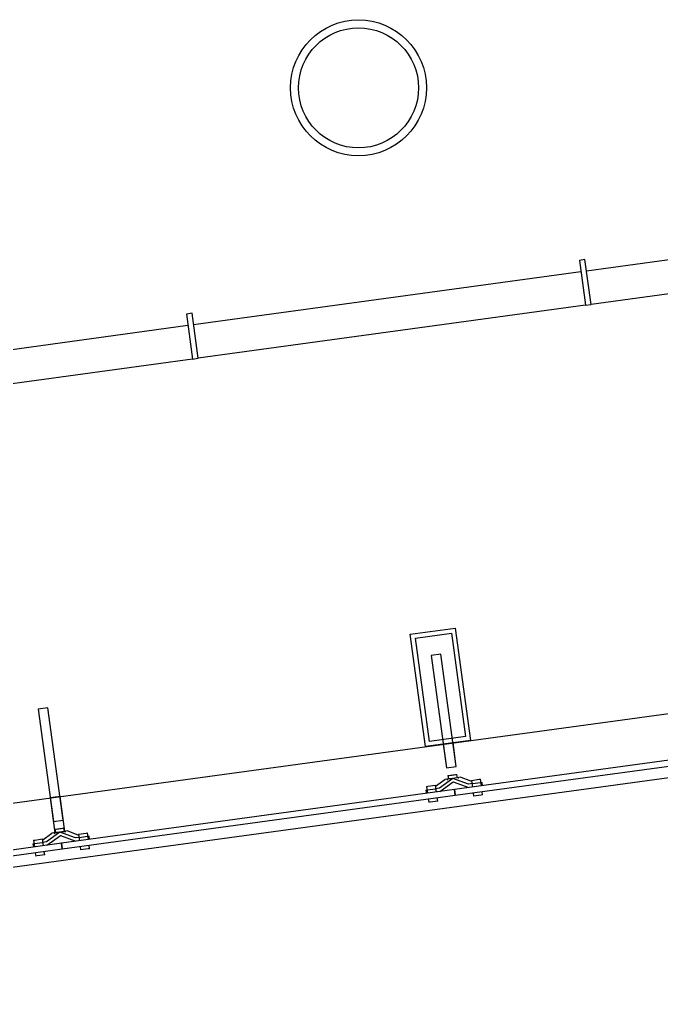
# Model space of a CAD drawing. Header units: millimetres. Extents: x -28081 to 11848482, y -6212777 to 128443.
# Drawn here: x -21081 to -18251, y 95449 to 99827 of the extents above; entities that cross this region are included whole.
import ezdxf

# ---------------------------------------------------------------- set-up
doc = ezdxf.new("R2010")
doc.units = ezdxf.units.MM
doc.header["$LTSCALE"] = 10
doc.layers.add('A—\\M+5C3C5\\M+5B4B0', color=135, linetype='Continuous')
doc.layers.add('A—\\M+5C7BD\\M+5CCE5', color=7, linetype='Continuous')

msp = doc.modelspace()

# ---------------------------------------------------------------- linework, layer by layer
at = {"layer": 'A—\\M+5C3C5\\M+5B4B0'}
for p, q in [((-18580.7, 98719.5), (-16871.6, 98953.1)), ((-16851.3, 98804.5), (-18560.4, 98570.9)), ((-20314.6, 98482.5), (-18605.5, 98716.1)), ((-18585.2, 98567.5), (-20294.3, 98333.9)), ((-22048.5, 98245.5), (-20339.4, 98479.1)), ((-20319.1, 98330.5), (-22028.2, 98096.9)), ((-25552.2, 95764.4, 0), (-8639.5, 98076.1, 0)), ((-25791.7, 95448.7), (-8422.2, 97822.9)), ((-17429.8, 96667.8), (-19163.6, 96430.8)), ((-17429.8, 96667.8), (-19163.6, 96430.8)), ((-17429.8, 96667.8), (-19163.6, 96430.8)), ((-19160.2, 96405.6), (-17426.3, 96642.6)), ((-19160.2, 96405.6), (-17426.3, 96642.6)), ((-19160.2, 96405.6), (-17426.3, 96642.6)), ((-19192.3, 96492.5), (-19158.4, 96497.1)), ((-19192.3, 96492.5), (-19158.4, 96497.1)), ((-19192.3, 96492.5), (-19158.4, 96497.1)), ((-19192.3, 96492.5), (-19158.4, 96497.1)), ((-19186.5, 96493.3), (-19152.6, 96497.9)), ((-19186.5, 96493.3), (-19152.6, 96497.9)), ((-19186.5, 96493.3), (-19152.6, 96497.9)), ((-19186.5, 96493.3), (-19152.6, 96497.9)), ((-19158.4, 96497.1), (-19152.6, 96497.9)), ((-19158.4, 96497.1), (-19152.6, 96497.9)), ((-19158.4, 96497.1), (-19152.6, 96497.9)), ((-19158.4, 96497.1), (-19152.6, 96497.9)), ((-19150.6, 96483), (-19152.6, 96497.9)), ((-19150.6, 96483), (-19152.6, 96497.9)), ((-19150.6, 96483), (-19152.6, 96497.9)), ((-19150.6, 96483), (-19152.6, 96497.9)), ((-19150.6, 96483), (-19152.6, 96497.9)), ((-19150.6, 96483), (-19152.6, 96497.9)), ((-19150.6, 96483), (-19152.6, 96497.9)), ((-19150.6, 96483), (-19152.6, 96497.9)), ((-19246.5, 96445.6), (-19205.4, 96475.5)), ((-19246.5, 96445.6), (-19205.4, 96475.5)), ((-19170.4, 96480.3), (-19229.7, 96437)), ((-19170.4, 96480.3), (-19229.7, 96437)), ((-19227.7, 96422), (-19168.4, 96465.5)), ((-19227.7, 96422), (-19168.4, 96465.5)), ((-19170.4, 96480.3), (-19205.4, 96475.5)), ((-19170.4, 96480.3), (-19205.4, 96475.5)), ((-19187.9, 96477.9), (-19205.4, 96475.5)), ((-19187.9, 96477.9), (-19205.4, 96475.5)), ((-19195.2, 96476.9), (-19194.6, 96473)), ((-19195.2, 96476.9), (-19194.6, 96473)), ((-19195.2, 96476.9), (-19194.6, 96473)), ((-19195.2, 96476.9), (-19194.6, 96473)), ((-19192.3, 96492.5), (-19186.5, 96493.3)), ((-19192.3, 96492.5), (-19186.5, 96493.3)), ((-19192.3, 96492.5), (-19186.5, 96493.3)), ((-19192.3, 96492.5), (-19186.5, 96493.3)), ((-19192.3, 96492.5), (-19190.2, 96477.6)), ((-19192.3, 96492.5), (-19190.2, 96477.6)), ((-19192.3, 96492.5), (-19190.2, 96477.6)), ((-19192.3, 96492.5), (-19190.2, 96477.6)), ((-19192.3, 96492.5), (-19190.2, 96477.6)), ((-19192.3, 96492.5), (-19190.2, 96477.6)), ((-19192.3, 96492.5), (-19190.2, 96477.6)), ((-19192.3, 96492.5), (-19190.2, 96477.6)), ((-19170.4, 96480.3), (-19187.9, 96477.9)), ((-19170.4, 96480.3), (-19187.9, 96477.9)), ((-19135.4, 96485.1), (-19170.4, 96480.3)), ((-19135.4, 96485.1), (-19170.4, 96480.3)), ((-19152.9, 96482.7), (-19170.4, 96480.3)), ((-19152.9, 96482.7), (-19170.4, 96480.3)), ((-19101.6, 96454.5), (-19170.4, 96480.3)), ((-19101.6, 96454.5), (-19170.4, 96480.3)), ((-19168.4, 96465.5), (-19099.6, 96439.5)), ((-19168.4, 96465.5), (-19099.6, 96439.5)), ((-19135.4, 96485.1), (-19152.9, 96482.7)), ((-19135.4, 96485.1), (-19152.9, 96482.7)), ((-19145.1, 96479.7), (-19145.6, 96483.7)), ((-19145.1, 96479.7), (-19145.6, 96483.7)), ((-19145.1, 96479.7), (-19145.6, 96483.7)), ((-19145.1, 96479.7), (-19145.6, 96483.7)), ((-19135.4, 96485.1), (-19087.8, 96467.3)), ((-19135.4, 96485.1), (-19087.8, 96467.3)), ((-19084.1, 96456.9), (-19101.6, 96454.5)), ((-19084.1, 96456.9), (-19101.6, 96454.5)), ((-19088.5, 96471.4), (-19054.6, 96476.1)), ((-19088.5, 96471.4), (-19054.6, 96476.1)), ((-19088.5, 96471.4), (-19084.4, 96441.6)), ((-19088.5, 96471.4), (-19084.4, 96441.6)), ((-19084.1, 96456.9), (-19049.1, 96461.7)), ((-19084.1, 96456.9), (-19049.1, 96461.7)), ((-19054.6, 96476.1), (-19048.8, 96476.9)), ((-19054.6, 96476.1), (-19048.8, 96476.9)), ((-19049.1, 96461.7), (-19041.8, 96462.7)), ((-19049.1, 96461.7), (-19041.8, 96462.7)), ((-19044.7, 96447), (-19048.8, 96476.9)), ((-19044.7, 96447), (-19048.8, 96476.9)), ((-19039.8, 96447.7), (-19041.8, 96462.7)), ((-19039.8, 96447.7), (-19041.8, 96462.7)), ((-19163.6, 96430.8), (-20897.5, 96193.8)), ((-19163.6, 96430.8), (-20897.5, 96193.8)), ((-19163.6, 96430.8), (-20897.5, 96193.8)), ((-19289.5, 96428.8), (-19282.3, 96429.8)), ((-19289.5, 96428.8), (-19282.3, 96429.8)), ((-19289.5, 96428.8), (-19287.5, 96413.9)), ((-19289.5, 96428.8), (-19287.5, 96413.9)), ((-19286.6, 96444.4), (-19280.8, 96445.2)), ((-19286.6, 96444.4), (-19280.8, 96445.2)), ((-19286.6, 96444.4), (-19282.5, 96414.5)), ((-19286.6, 96444.4), (-19282.5, 96414.5)), ((-19282.3, 96429.8), (-19247.3, 96434.6)), ((-19282.3, 96429.8), (-19247.3, 96434.6)), ((-19280.8, 96445.2), (-19247, 96449.8)), ((-19280.8, 96445.2), (-19247, 96449.8)), ((-19229.7, 96437), (-19247.3, 96434.6)), ((-19229.7, 96437), (-19247.3, 96434.6)), ((-19242.9, 96420), (-19247, 96449.8)), ((-19242.9, 96420), (-19247, 96449.8)), ((-19163.6, 96430.8), (-19160.2, 96405.6)), ((-19160.2, 96405.6), (-19163.6, 96430.8)), ((-19163.6, 96430.8), (-19160.2, 96405.6)), ((-19160.2, 96405.6), (-19163.6, 96430.8)), ((-19163.6, 96430.8), (-19160.2, 96405.6)), ((-19160.2, 96405.6), (-19163.6, 96430.8)), ((-19080.9, 96416.5), (-19078.9, 96401.6)), ((-19080.9, 96416.5), (-19078.9, 96401.6)), ((-19039.3, 96407), (-19041.3, 96421.9)), ((-19039.3, 96407), (-19041.3, 96421.9)), ((-20894.1, 96168.6), (-19160.2, 96405.6)), ((-20894.1, 96168.6), (-19160.2, 96405.6)), ((-20894.1, 96168.6), (-19160.2, 96405.6)), ((-19279.1, 96389.4), (-19277.1, 96374.5)), ((-19279.1, 96389.4), (-19277.1, 96374.5)), ((-19271.3, 96375.3), (-19277.1, 96374.5)), ((-19271.3, 96375.3), (-19277.1, 96374.5)), ((-19237.4, 96379.9), (-19271.3, 96375.3)), ((-19237.4, 96379.9), (-19271.3, 96375.3)), ((-19237.4, 96379.9), (-19239.5, 96394.8)), ((-19237.4, 96379.9), (-19239.5, 96394.8)), ((-19045.1, 96406.2), (-19078.9, 96401.6)), ((-19045.1, 96406.2), (-19078.9, 96401.6)), ((-19039.3, 96407), (-19045.1, 96406.2)), ((-19039.3, 96407), (-19045.1, 96406.2)), ((-20980.3, 96208.6), (-20939.3, 96238.5)), ((-20980.3, 96208.6), (-20939.3, 96238.5)), ((-20904.3, 96243.3), (-20963.6, 96200)), ((-20904.3, 96243.3), (-20963.6, 96200)), ((-20904.3, 96243.3), (-20939.3, 96238.5)), ((-20904.3, 96243.3), (-20939.3, 96238.5)), ((-20921.8, 96240.9), (-20939.3, 96238.5)), ((-20921.8, 96240.9), (-20939.3, 96238.5)), ((-20929.1, 96239.9), (-20928.5, 96236)), ((-20929.1, 96239.9), (-20928.5, 96236)), ((-20929.1, 96239.9), (-20928.5, 96236)), ((-20929.1, 96239.9), (-20928.5, 96236)), ((-20926.1, 96255.5), (-20892.3, 96260.1)), ((-20926.1, 96255.5), (-20892.3, 96260.1)), ((-20926.1, 96255.5), (-20892.3, 96260.1)), ((-20926.1, 96255.5), (-20892.3, 96260.1)), ((-20926.1, 96255.5), (-20920.3, 96256.3)), ((-20926.1, 96255.5), (-20920.3, 96256.3)), ((-20926.1, 96255.5), (-20920.3, 96256.3)), ((-20926.1, 96255.5), (-20920.3, 96256.3)), ((-20926.1, 96255.5), (-20924.1, 96240.6)), ((-20926.1, 96255.5), (-20924.1, 96240.6)), ((-20926.1, 96255.5), (-20924.1, 96240.6)), ((-20926.1, 96255.5), (-20924.1, 96240.6)), ((-20926.1, 96255.5), (-20924.1, 96240.6)), ((-20926.1, 96255.5), (-20924.1, 96240.6)), ((-20926.1, 96255.5), (-20924.1, 96240.6)), ((-20926.1, 96255.5), (-20924.1, 96240.6)), ((-20904.3, 96243.3), (-20921.8, 96240.9)), ((-20904.3, 96243.3), (-20921.8, 96240.9)), ((-20920.3, 96256.3), (-20886.5, 96260.9)), ((-20920.3, 96256.3), (-20886.5, 96260.9)), ((-20920.3, 96256.3), (-20886.5, 96260.9)), ((-20920.3, 96256.3), (-20886.5, 96260.9)), ((-20869.3, 96248.1), (-20904.3, 96243.3)), ((-20869.3, 96248.1), (-20904.3, 96243.3)), ((-20886.8, 96245.7), (-20904.3, 96243.3)), ((-20886.8, 96245.7), (-20904.3, 96243.3)), ((-20835.5, 96217.5), (-20904.3, 96243.3)), ((-20835.5, 96217.5), (-20904.3, 96243.3)), ((-20892.3, 96260.1), (-20886.5, 96260.9)), ((-20892.3, 96260.1), (-20886.5, 96260.9)), ((-20892.3, 96260.1), (-20886.5, 96260.9)), ((-20892.3, 96260.1), (-20886.5, 96260.9)), ((-20869.3, 96248.1), (-20886.8, 96245.7)), ((-20869.3, 96248.1), (-20886.8, 96245.7)), ((-20884.5, 96246), (-20886.5, 96260.9)), ((-20884.5, 96246), (-20886.5, 96260.9)), ((-20884.5, 96246), (-20886.5, 96260.9)), ((-20884.5, 96246), (-20886.5, 96260.9)), ((-20884.5, 96246), (-20886.5, 96260.9)), ((-20884.5, 96246), (-20886.5, 96260.9)), ((-20884.5, 96246), (-20886.5, 96260.9)), ((-20884.5, 96246), (-20886.5, 96260.9)), ((-20879, 96242.7), (-20879.5, 96246.7)), ((-20879, 96242.7), (-20879.5, 96246.7)), ((-20879, 96242.7), (-20879.5, 96246.7)), ((-20879, 96242.7), (-20879.5, 96246.7)), ((-20869.3, 96248.1), (-20821.7, 96230.3)), ((-20869.3, 96248.1), (-20821.7, 96230.3)), ((-20822.3, 96234.4), (-20788.5, 96239.1)), ((-20822.3, 96234.4), (-20788.5, 96239.1)), ((-20822.3, 96234.4), (-20818.3, 96204.6)), ((-20822.3, 96234.4), (-20818.3, 96204.6)), ((-20788.5, 96239.1), (-20782.7, 96239.9)), ((-20788.5, 96239.1), (-20782.7, 96239.9)), ((-20778.6, 96210), (-20782.7, 96239.9)), ((-20778.6, 96210), (-20782.7, 96239.9)), ((-20897.5, 96193.8), (-22631.4, 95956.8)), ((-20897.5, 96193.8), (-22631.4, 95956.8)), ((-20897.5, 96193.8), (-22631.4, 95956.8)), ((-21023.4, 96191.8), (-21016.2, 96192.8)), ((-21023.4, 96191.8), (-21016.2, 96192.8)), ((-21023.4, 96191.8), (-21021.4, 96176.9)), ((-21023.4, 96191.8), (-21021.4, 96176.9)), ((-21020.5, 96207.4), (-21014.7, 96208.2)), ((-21020.5, 96207.4), (-21014.7, 96208.2)), ((-21020.5, 96207.4), (-21016.4, 96177.5)), ((-21020.5, 96207.4), (-21016.4, 96177.5)), ((-21016.2, 96192.8), (-20981.1, 96197.6)), ((-21016.2, 96192.8), (-20981.1, 96197.6)), ((-21014.7, 96208.2), (-20980.9, 96212.8)), ((-21014.7, 96208.2), (-20980.9, 96212.8)), ((-20963.6, 96200), (-20981.1, 96197.6)), ((-20963.6, 96200), (-20981.1, 96197.6)), ((-20976.8, 96183), (-20980.9, 96212.8)), ((-20976.8, 96183), (-20980.9, 96212.8)), ((-20961.6, 96185), (-20902.3, 96228.5)), ((-20961.6, 96185), (-20902.3, 96228.5)), ((-20902.3, 96228.5), (-20833.5, 96202.5)), ((-20902.3, 96228.5), (-20833.5, 96202.5)), ((-20897.5, 96193.8), (-20894.1, 96168.6)), ((-20894.1, 96168.6), (-20897.5, 96193.8)), ((-20897.5, 96193.8), (-20894.1, 96168.6)), ((-20894.1, 96168.6), (-20897.5, 96193.8)), ((-20897.5, 96193.8), (-20894.1, 96168.6)), ((-20894.1, 96168.6), (-20897.5, 96193.8)), ((-20818, 96219.9), (-20835.5, 96217.5)), ((-20818, 96219.9), (-20835.5, 96217.5)), ((-20818, 96219.9), (-20783, 96224.7)), ((-20818, 96219.9), (-20783, 96224.7)), ((-20783, 96224.7), (-20775.7, 96225.7)), ((-20783, 96224.7), (-20775.7, 96225.7)), ((-20773.7, 96210.7), (-20775.7, 96225.7)), ((-20773.7, 96210.7), (-20775.7, 96225.7)), ((-22628, 95931.6), (-20894.1, 96168.6)), ((-22628, 95931.6), (-20894.1, 96168.6)), ((-22628, 95931.6), (-20894.1, 96168.6)), ((-21013, 96152.4), (-21010.9, 96137.5)), ((-21013, 96152.4), (-21010.9, 96137.5)), ((-20971.3, 96142.9), (-20973.3, 96157.8)), ((-20971.3, 96142.9), (-20973.3, 96157.8)), ((-20814.8, 96179.5), (-20812.8, 96164.6)), ((-20814.8, 96179.5), (-20812.8, 96164.6)), ((-20779, 96169.2), (-20812.8, 96164.6)), ((-20779, 96169.2), (-20812.8, 96164.6)), ((-20773.2, 96170), (-20779, 96169.2)), ((-20773.2, 96170), (-20779, 96169.2)), ((-20773.2, 96170), (-20775.2, 96184.9)), ((-20773.2, 96170), (-20775.2, 96184.9)), ((-21005.1, 96138.3), (-21010.9, 96137.5)), ((-21005.1, 96138.3), (-21010.9, 96137.5)), ((-20971.3, 96142.9), (-21005.1, 96138.3)), ((-20971.3, 96142.9), (-21005.1, 96138.3))]:
    msp.add_line(p, q, dxfattribs=at)
at = {"layer": 'A—\\M+5C3C5\\M+5B4B0', "extrusion": (0, 0, -1)}
for p, q in [((-18587.5, 98769.1), (-18612.3, 98765.7)), ((-18612.3, 98765.7), (-18585.2, 98567.5)), ((-18560.4, 98570.9), (-18587.5, 98769.1)), ((-18585.2, 98567.5), (-18560.4, 98570.9)), ((-20321.4, 98532.1), (-20346.2, 98528.7)), ((-20346.2, 98528.7), (-20319.1, 98330.5)), ((-20294.3, 98333.9), (-20321.4, 98532.1)), ((-20319.1, 98330.5), (-20294.3, 98333.9)), ((-19223.1, 97028.2), (-19266.7, 97022.3)), ((-19266.7, 97022.3), (-19199, 96526.9)), ((-19266.7, 97022.3), (-19199, 96526.9)), ((-19155.4, 96532.8), (-19223.1, 97028.2)), ((-19155.4, 96532.8), (-19223.1, 97028.2)), ((-20957, 96791.2), (-21000.6, 96785.3)), ((-20957, 96791.2), (-21000.6, 96785.3)), ((-21000.6, 96785.3), (-20932.9, 96289.9)), ((-21000.6, 96785.3), (-20932.9, 96289.9)), ((-20889.3, 96295.8), (-20957, 96791.2)), ((-20889.3, 96295.8), (-20957, 96791.2)), ((-20903.5, 96400), (-20947.1, 96394)), ((-20947.1, 96394), (-20926.1, 96240.5)), ((-20882.5, 96246.5), (-20903.5, 96400)), ((-20932.9, 96289.9), (-20889.3, 96295.8)), ((-20932.9, 96289.9), (-20889.3, 96295.8)), ((-20926.1, 96240.5), (-20882.5, 96246.5))]:
    msp.add_line(p, q, dxfattribs=at)
at = {"layer": 'A—\\M+5C3C5\\M+5B4B0', "color": 8, "lineweight": 9}
for p, q in [((-19192.3, 96492.5), (-19158.4, 96497.1)), ((-19192.3, 96492.5), (-19158.4, 96497.1)), ((-19192.3, 96492.5), (-19158.4, 96497.1)), ((-19192.3, 96492.5), (-19158.4, 96497.1)), ((-19192.3, 96492.5), (-19158.4, 96497.1)), ((-19192.3, 96492.5), (-19158.4, 96497.1)), ((-19192.3, 96492.5), (-19158.4, 96497.1)), ((-19192.3, 96492.5), (-19158.4, 96497.1)), ((-19186.5, 96493.3), (-19152.6, 96497.9)), ((-19186.5, 96493.3), (-19152.6, 96497.9)), ((-19186.5, 96493.3), (-19152.6, 96497.9)), ((-19186.5, 96493.3), (-19152.6, 96497.9)), ((-19186.5, 96493.3), (-19152.6, 96497.9)), ((-19186.5, 96493.3), (-19152.6, 96497.9)), ((-19186.5, 96493.3), (-19152.6, 96497.9)), ((-19186.5, 96493.3), (-19152.6, 96497.9)), ((-19158.4, 96497.1), (-19152.6, 96497.9)), ((-19158.4, 96497.1), (-19152.6, 96497.9)), ((-19158.4, 96497.1), (-19152.6, 96497.9)), ((-19158.4, 96497.1), (-19152.6, 96497.9)), ((-19158.4, 96497.1), (-19152.6, 96497.9)), ((-19158.4, 96497.1), (-19152.6, 96497.9)), ((-19158.4, 96497.1), (-19152.6, 96497.9)), ((-19158.4, 96497.1), (-19152.6, 96497.9)), ((-19150.6, 96483), (-19152.6, 96497.9)), ((-19150.6, 96483), (-19152.6, 96497.9)), ((-19150.6, 96483), (-19152.6, 96497.9)), ((-19150.6, 96483), (-19152.6, 96497.9)), ((-19150.6, 96483), (-19152.6, 96497.9)), ((-19150.6, 96483), (-19152.6, 96497.9)), ((-19150.6, 96483), (-19152.6, 96497.9)), ((-19150.6, 96483), (-19152.6, 96497.9)), ((-19150.6, 96483), (-19152.6, 96497.9)), ((-19150.6, 96483), (-19152.6, 96497.9)), ((-19150.6, 96483), (-19152.6, 96497.9)), ((-19150.6, 96483), (-19152.6, 96497.9)), ((-19150.6, 96483), (-19152.6, 96497.9)), ((-19150.6, 96483), (-19152.6, 96497.9)), ((-19150.6, 96483), (-19152.6, 96497.9)), ((-19150.6, 96483), (-19152.6, 96497.9)), ((-19246.5, 96445.6), (-19205.4, 96475.5)), ((-19246.5, 96445.6), (-19205.4, 96475.5)), ((-19246.5, 96445.6), (-19205.4, 96475.5)), ((-19246.5, 96445.6), (-19205.4, 96475.5)), ((-19170.4, 96480.3), (-19229.7, 96437)), ((-19170.4, 96480.3), (-19229.7, 96437)), ((-19170.4, 96480.3), (-19229.7, 96437)), ((-19170.4, 96480.3), (-19229.7, 96437)), ((-19227.7, 96422), (-19168.4, 96465.5)), ((-19227.7, 96422), (-19168.4, 96465.5)), ((-19227.7, 96422), (-19168.4, 96465.5)), ((-19227.7, 96422), (-19168.4, 96465.5)), ((-19170.4, 96480.3), (-19205.4, 96475.5)), ((-19170.4, 96480.3), (-19205.4, 96475.5)), ((-19170.4, 96480.3), (-19205.4, 96475.5)), ((-19170.4, 96480.3), (-19205.4, 96475.5)), ((-19187.9, 96477.9), (-19205.4, 96475.5)), ((-19187.9, 96477.9), (-19205.4, 96475.5)), ((-19187.9, 96477.9), (-19205.4, 96475.5)), ((-19187.9, 96477.9), (-19205.4, 96475.5)), ((-19195.2, 96476.9), (-19194.6, 96473)), ((-19195.2, 96476.9), (-19194.6, 96473)), ((-19195.2, 96476.9), (-19194.6, 96473)), ((-19195.2, 96476.9), (-19194.6, 96473)), ((-19195.2, 96476.9), (-19194.6, 96473)), ((-19195.2, 96476.9), (-19194.6, 96473)), ((-19195.2, 96476.9), (-19194.6, 96473)), ((-19195.2, 96476.9), (-19194.6, 96473)), ((-19192.3, 96492.5), (-19186.5, 96493.3)), ((-19192.3, 96492.5), (-19186.5, 96493.3)), ((-19192.3, 96492.5), (-19186.5, 96493.3)), ((-19192.3, 96492.5), (-19186.5, 96493.3)), ((-19192.3, 96492.5), (-19186.5, 96493.3)), ((-19192.3, 96492.5), (-19186.5, 96493.3)), ((-19192.3, 96492.5), (-19186.5, 96493.3)), ((-19192.3, 96492.5), (-19186.5, 96493.3)), ((-19192.3, 96492.5), (-19190.2, 96477.6)), ((-19192.3, 96492.5), (-19190.2, 96477.6)), ((-19192.3, 96492.5), (-19190.2, 96477.6)), ((-19192.3, 96492.5), (-19190.2, 96477.6)), ((-19192.3, 96492.5), (-19190.2, 96477.6)), ((-19192.3, 96492.5), (-19190.2, 96477.6)), ((-19192.3, 96492.5), (-19190.2, 96477.6)), ((-19192.3, 96492.5), (-19190.2, 96477.6)), ((-19192.3, 96492.5), (-19190.2, 96477.6)), ((-19192.3, 96492.5), (-19190.2, 96477.6)), ((-19192.3, 96492.5), (-19190.2, 96477.6)), ((-19192.3, 96492.5), (-19190.2, 96477.6)), ((-19192.3, 96492.5), (-19190.2, 96477.6)), ((-19192.3, 96492.5), (-19190.2, 96477.6)), ((-19192.3, 96492.5), (-19190.2, 96477.6)), ((-19192.3, 96492.5), (-19190.2, 96477.6)), ((-19170.4, 96480.3), (-19187.9, 96477.9)), ((-19170.4, 96480.3), (-19187.9, 96477.9)), ((-19170.4, 96480.3), (-19187.9, 96477.9)), ((-19170.4, 96480.3), (-19187.9, 96477.9)), ((-19135.4, 96485.1), (-19170.4, 96480.3)), ((-19135.4, 96485.1), (-19170.4, 96480.3)), ((-19135.4, 96485.1), (-19170.4, 96480.3)), ((-19135.4, 96485.1), (-19170.4, 96480.3)), ((-19152.9, 96482.7), (-19170.4, 96480.3)), ((-19152.9, 96482.7), (-19170.4, 96480.3)), ((-19152.9, 96482.7), (-19170.4, 96480.3)), ((-19152.9, 96482.7), (-19170.4, 96480.3)), ((-19101.6, 96454.5), (-19170.4, 96480.3)), ((-19101.6, 96454.5), (-19170.4, 96480.3)), ((-19101.6, 96454.5), (-19170.4, 96480.3)), ((-19101.6, 96454.5), (-19170.4, 96480.3)), ((-19168.4, 96465.5), (-19099.6, 96439.5)), ((-19168.4, 96465.5), (-19099.6, 96439.5)), ((-19168.4, 96465.5), (-19099.6, 96439.5)), ((-19168.4, 96465.5), (-19099.6, 96439.5)), ((-19135.4, 96485.1), (-19152.9, 96482.7)), ((-19135.4, 96485.1), (-19152.9, 96482.7)), ((-19135.4, 96485.1), (-19152.9, 96482.7)), ((-19135.4, 96485.1), (-19152.9, 96482.7)), ((-19145.1, 96479.7), (-19145.6, 96483.7)), ((-19145.1, 96479.7), (-19145.6, 96483.7)), ((-19145.1, 96479.7), (-19145.6, 96483.7)), ((-19145.1, 96479.7), (-19145.6, 96483.7)), ((-19145.1, 96479.7), (-19145.6, 96483.7)), ((-19145.1, 96479.7), (-19145.6, 96483.7)), ((-19145.1, 96479.7), (-19145.6, 96483.7)), ((-19145.1, 96479.7), (-19145.6, 96483.7)), ((-19135.4, 96485.1), (-19087.8, 96467.3)), ((-19135.4, 96485.1), (-19087.8, 96467.3)), ((-19135.4, 96485.1), (-19087.8, 96467.3)), ((-19135.4, 96485.1), (-19087.8, 96467.3)), ((-19084.1, 96456.9), (-19101.6, 96454.5)), ((-19084.1, 96456.9), (-19101.6, 96454.5)), ((-19084.1, 96456.9), (-19101.6, 96454.5)), ((-19084.1, 96456.9), (-19101.6, 96454.5)), ((-19088.5, 96471.4), (-19054.6, 96476.1)), ((-19088.5, 96471.4), (-19054.6, 96476.1)), ((-19088.5, 96471.4), (-19054.6, 96476.1)), ((-19088.5, 96471.4), (-19054.6, 96476.1)), ((-19088.5, 96471.4), (-19084.4, 96441.6)), ((-19088.5, 96471.4), (-19084.4, 96441.6)), ((-19088.5, 96471.4), (-19084.4, 96441.6)), ((-19088.5, 96471.4), (-19084.4, 96441.6)), ((-19084.1, 96456.9), (-19049.1, 96461.7)), ((-19084.1, 96456.9), (-19049.1, 96461.7)), ((-19084.1, 96456.9), (-19049.1, 96461.7)), ((-19084.1, 96456.9), (-19049.1, 96461.7)), ((-19054.6, 96476.1), (-19048.8, 96476.9)), ((-19054.6, 96476.1), (-19048.8, 96476.9)), ((-19054.6, 96476.1), (-19048.8, 96476.9)), ((-19054.6, 96476.1), (-19048.8, 96476.9)), ((-19049.1, 96461.7), (-19041.8, 96462.7)), ((-19049.1, 96461.7), (-19041.8, 96462.7)), ((-19049.1, 96461.7), (-19041.8, 96462.7)), ((-19049.1, 96461.7), (-19041.8, 96462.7)), ((-19044.7, 96447), (-19048.8, 96476.9)), ((-19044.7, 96447), (-19048.8, 96476.9)), ((-19044.7, 96447), (-19048.8, 96476.9)), ((-19044.7, 96447), (-19048.8, 96476.9)), ((-19039.8, 96447.7), (-19041.8, 96462.7)), ((-19039.8, 96447.7), (-19041.8, 96462.7)), ((-19039.8, 96447.7), (-19041.8, 96462.7)), ((-19039.8, 96447.7), (-19041.8, 96462.7)), ((-19289.5, 96428.8), (-19282.3, 96429.8)), ((-19289.5, 96428.8), (-19282.3, 96429.8)), ((-19289.5, 96428.8), (-19282.3, 96429.8)), ((-19289.5, 96428.8), (-19282.3, 96429.8)), ((-19289.5, 96428.8), (-19287.5, 96413.9)), ((-19289.5, 96428.8), (-19287.5, 96413.9)), ((-19289.5, 96428.8), (-19287.5, 96413.9)), ((-19289.5, 96428.8), (-19287.5, 96413.9)), ((-19286.6, 96444.4), (-19280.8, 96445.2)), ((-19286.6, 96444.4), (-19280.8, 96445.2)), ((-19286.6, 96444.4), (-19280.8, 96445.2)), ((-19286.6, 96444.4), (-19280.8, 96445.2)), ((-19286.6, 96444.4), (-19282.5, 96414.5)), ((-19286.6, 96444.4), (-19282.5, 96414.5)), ((-19286.6, 96444.4), (-19282.5, 96414.5)), ((-19286.6, 96444.4), (-19282.5, 96414.5)), ((-19282.3, 96429.8), (-19247.3, 96434.6)), ((-19282.3, 96429.8), (-19247.3, 96434.6)), ((-19282.3, 96429.8), (-19247.3, 96434.6)), ((-19282.3, 96429.8), (-19247.3, 96434.6)), ((-19280.8, 96445.2), (-19247, 96449.8)), ((-19280.8, 96445.2), (-19247, 96449.8)), ((-19280.8, 96445.2), (-19247, 96449.8)), ((-19280.8, 96445.2), (-19247, 96449.8)), ((-19229.7, 96437), (-19247.3, 96434.6)), ((-19229.7, 96437), (-19247.3, 96434.6)), ((-19229.7, 96437), (-19247.3, 96434.6)), ((-19229.7, 96437), (-19247.3, 96434.6)), ((-19242.9, 96420), (-19247, 96449.8)), ((-19242.9, 96420), (-19247, 96449.8)), ((-19242.9, 96420), (-19247, 96449.8)), ((-19242.9, 96420), (-19247, 96449.8)), ((-19080.9, 96416.5), (-19078.9, 96401.6)), ((-19080.9, 96416.5), (-19078.9, 96401.6)), ((-19080.9, 96416.5), (-19078.9, 96401.6)), ((-19080.9, 96416.5), (-19078.9, 96401.6)), ((-19039.3, 96407), (-19041.3, 96421.9)), ((-19039.3, 96407), (-19041.3, 96421.9)), ((-19039.3, 96407), (-19041.3, 96421.9)), ((-19039.3, 96407), (-19041.3, 96421.9)), ((-19279.1, 96389.4), (-19277.1, 96374.5)), ((-19279.1, 96389.4), (-19277.1, 96374.5)), ((-19279.1, 96389.4), (-19277.1, 96374.5)), ((-19279.1, 96389.4), (-19277.1, 96374.5)), ((-19271.3, 96375.3), (-19277.1, 96374.5)), ((-19271.3, 96375.3), (-19277.1, 96374.5)), ((-19271.3, 96375.3), (-19277.1, 96374.5)), ((-19271.3, 96375.3), (-19277.1, 96374.5)), ((-19237.4, 96379.9), (-19271.3, 96375.3)), ((-19237.4, 96379.9), (-19271.3, 96375.3)), ((-19237.4, 96379.9), (-19271.3, 96375.3)), ((-19237.4, 96379.9), (-19271.3, 96375.3)), ((-19237.4, 96379.9), (-19239.5, 96394.8)), ((-19237.4, 96379.9), (-19239.5, 96394.8)), ((-19237.4, 96379.9), (-19239.5, 96394.8)), ((-19237.4, 96379.9), (-19239.5, 96394.8)), ((-19045.1, 96406.2), (-19078.9, 96401.6)), ((-19045.1, 96406.2), (-19078.9, 96401.6)), ((-19045.1, 96406.2), (-19078.9, 96401.6)), ((-19045.1, 96406.2), (-19078.9, 96401.6)), ((-19039.3, 96407), (-19045.1, 96406.2)), ((-19039.3, 96407), (-19045.1, 96406.2)), ((-19039.3, 96407), (-19045.1, 96406.2)), ((-19039.3, 96407), (-19045.1, 96406.2)), ((-20980.3, 96208.6), (-20939.3, 96238.5)), ((-20980.3, 96208.6), (-20939.3, 96238.5)), ((-20980.3, 96208.6), (-20939.3, 96238.5)), ((-20980.3, 96208.6), (-20939.3, 96238.5)), ((-20904.3, 96243.3), (-20963.6, 96200)), ((-20904.3, 96243.3), (-20963.6, 96200)), ((-20904.3, 96243.3), (-20963.6, 96200)), ((-20904.3, 96243.3), (-20963.6, 96200)), ((-20904.3, 96243.3), (-20939.3, 96238.5)), ((-20904.3, 96243.3), (-20939.3, 96238.5)), ((-20904.3, 96243.3), (-20939.3, 96238.5)), ((-20904.3, 96243.3), (-20939.3, 96238.5)), ((-20921.8, 96240.9), (-20939.3, 96238.5)), ((-20921.8, 96240.9), (-20939.3, 96238.5)), ((-20921.8, 96240.9), (-20939.3, 96238.5)), ((-20921.8, 96240.9), (-20939.3, 96238.5)), ((-20929.1, 96239.9), (-20928.5, 96236)), ((-20929.1, 96239.9), (-20928.5, 96236)), ((-20929.1, 96239.9), (-20928.5, 96236)), ((-20929.1, 96239.9), (-20928.5, 96236)), ((-20929.1, 96239.9), (-20928.5, 96236)), ((-20929.1, 96239.9), (-20928.5, 96236)), ((-20929.1, 96239.9), (-20928.5, 96236)), ((-20929.1, 96239.9), (-20928.5, 96236)), ((-20926.1, 96255.5), (-20892.3, 96260.1)), ((-20926.1, 96255.5), (-20892.3, 96260.1)), ((-20926.1, 96255.5), (-20892.3, 96260.1)), ((-20926.1, 96255.5), (-20892.3, 96260.1)), ((-20926.1, 96255.5), (-20892.3, 96260.1)), ((-20926.1, 96255.5), (-20892.3, 96260.1)), ((-20926.1, 96255.5), (-20892.3, 96260.1)), ((-20926.1, 96255.5), (-20892.3, 96260.1)), ((-20926.1, 96255.5), (-20920.3, 96256.3)), ((-20926.1, 96255.5), (-20920.3, 96256.3)), ((-20926.1, 96255.5), (-20920.3, 96256.3)), ((-20926.1, 96255.5), (-20920.3, 96256.3)), ((-20926.1, 96255.5), (-20920.3, 96256.3)), ((-20926.1, 96255.5), (-20920.3, 96256.3)), ((-20926.1, 96255.5), (-20920.3, 96256.3)), ((-20926.1, 96255.5), (-20920.3, 96256.3)), ((-20926.1, 96255.5), (-20924.1, 96240.6)), ((-20926.1, 96255.5), (-20924.1, 96240.6)), ((-20926.1, 96255.5), (-20924.1, 96240.6)), ((-20926.1, 96255.5), (-20924.1, 96240.6)), ((-20926.1, 96255.5), (-20924.1, 96240.6)), ((-20926.1, 96255.5), (-20924.1, 96240.6)), ((-20926.1, 96255.5), (-20924.1, 96240.6)), ((-20926.1, 96255.5), (-20924.1, 96240.6)), ((-20926.1, 96255.5), (-20924.1, 96240.6)), ((-20926.1, 96255.5), (-20924.1, 96240.6)), ((-20926.1, 96255.5), (-20924.1, 96240.6)), ((-20926.1, 96255.5), (-20924.1, 96240.6)), ((-20926.1, 96255.5), (-20924.1, 96240.6)), ((-20926.1, 96255.5), (-20924.1, 96240.6)), ((-20926.1, 96255.5), (-20924.1, 96240.6)), ((-20926.1, 96255.5), (-20924.1, 96240.6)), ((-20904.3, 96243.3), (-20921.8, 96240.9)), ((-20904.3, 96243.3), (-20921.8, 96240.9)), ((-20904.3, 96243.3), (-20921.8, 96240.9)), ((-20904.3, 96243.3), (-20921.8, 96240.9)), ((-20920.3, 96256.3), (-20886.5, 96260.9)), ((-20920.3, 96256.3), (-20886.5, 96260.9)), ((-20920.3, 96256.3), (-20886.5, 96260.9)), ((-20920.3, 96256.3), (-20886.5, 96260.9)), ((-20920.3, 96256.3), (-20886.5, 96260.9)), ((-20920.3, 96256.3), (-20886.5, 96260.9)), ((-20920.3, 96256.3), (-20886.5, 96260.9)), ((-20920.3, 96256.3), (-20886.5, 96260.9)), ((-20869.3, 96248.1), (-20904.3, 96243.3)), ((-20869.3, 96248.1), (-20904.3, 96243.3)), ((-20869.3, 96248.1), (-20904.3, 96243.3)), ((-20869.3, 96248.1), (-20904.3, 96243.3)), ((-20886.8, 96245.7), (-20904.3, 96243.3)), ((-20886.8, 96245.7), (-20904.3, 96243.3)), ((-20886.8, 96245.7), (-20904.3, 96243.3)), ((-20886.8, 96245.7), (-20904.3, 96243.3)), ((-20835.5, 96217.5), (-20904.3, 96243.3)), ((-20835.5, 96217.5), (-20904.3, 96243.3)), ((-20835.5, 96217.5), (-20904.3, 96243.3)), ((-20835.5, 96217.5), (-20904.3, 96243.3)), ((-20892.3, 96260.1), (-20886.5, 96260.9)), ((-20892.3, 96260.1), (-20886.5, 96260.9)), ((-20892.3, 96260.1), (-20886.5, 96260.9)), ((-20892.3, 96260.1), (-20886.5, 96260.9)), ((-20892.3, 96260.1), (-20886.5, 96260.9)), ((-20892.3, 96260.1), (-20886.5, 96260.9)), ((-20892.3, 96260.1), (-20886.5, 96260.9)), ((-20892.3, 96260.1), (-20886.5, 96260.9)), ((-20869.3, 96248.1), (-20886.8, 96245.7)), ((-20869.3, 96248.1), (-20886.8, 96245.7)), ((-20869.3, 96248.1), (-20886.8, 96245.7)), ((-20869.3, 96248.1), (-20886.8, 96245.7)), ((-20884.5, 96246), (-20886.5, 96260.9)), ((-20884.5, 96246), (-20886.5, 96260.9)), ((-20884.5, 96246), (-20886.5, 96260.9)), ((-20884.5, 96246), (-20886.5, 96260.9)), ((-20884.5, 96246), (-20886.5, 96260.9)), ((-20884.5, 96246), (-20886.5, 96260.9)), ((-20884.5, 96246), (-20886.5, 96260.9)), ((-20884.5, 96246), (-20886.5, 96260.9)), ((-20884.5, 96246), (-20886.5, 96260.9)), ((-20884.5, 96246), (-20886.5, 96260.9)), ((-20884.5, 96246), (-20886.5, 96260.9)), ((-20884.5, 96246), (-20886.5, 96260.9)), ((-20884.5, 96246), (-20886.5, 96260.9)), ((-20884.5, 96246), (-20886.5, 96260.9)), ((-20884.5, 96246), (-20886.5, 96260.9)), ((-20884.5, 96246), (-20886.5, 96260.9)), ((-20879, 96242.7), (-20879.5, 96246.7)), ((-20879, 96242.7), (-20879.5, 96246.7)), ((-20879, 96242.7), (-20879.5, 96246.7)), ((-20879, 96242.7), (-20879.5, 96246.7)), ((-20879, 96242.7), (-20879.5, 96246.7)), ((-20879, 96242.7), (-20879.5, 96246.7)), ((-20879, 96242.7), (-20879.5, 96246.7)), ((-20879, 96242.7), (-20879.5, 96246.7)), ((-20869.3, 96248.1), (-20821.7, 96230.3)), ((-20869.3, 96248.1), (-20821.7, 96230.3)), ((-20869.3, 96248.1), (-20821.7, 96230.3)), ((-20869.3, 96248.1), (-20821.7, 96230.3)), ((-20822.3, 96234.4), (-20788.5, 96239.1)), ((-20822.3, 96234.4), (-20788.5, 96239.1)), ((-20822.3, 96234.4), (-20788.5, 96239.1)), ((-20822.3, 96234.4), (-20788.5, 96239.1)), ((-20822.3, 96234.4), (-20818.3, 96204.6)), ((-20822.3, 96234.4), (-20818.3, 96204.6)), ((-20822.3, 96234.4), (-20818.3, 96204.6)), ((-20822.3, 96234.4), (-20818.3, 96204.6)), ((-20788.5, 96239.1), (-20782.7, 96239.9)), ((-20788.5, 96239.1), (-20782.7, 96239.9)), ((-20788.5, 96239.1), (-20782.7, 96239.9)), ((-20788.5, 96239.1), (-20782.7, 96239.9)), ((-20778.6, 96210), (-20782.7, 96239.9)), ((-20778.6, 96210), (-20782.7, 96239.9)), ((-20778.6, 96210), (-20782.7, 96239.9)), ((-20778.6, 96210), (-20782.7, 96239.9)), ((-21023.4, 96191.8), (-21016.2, 96192.8)), ((-21023.4, 96191.8), (-21016.2, 96192.8)), ((-21023.4, 96191.8), (-21016.2, 96192.8)), ((-21023.4, 96191.8), (-21016.2, 96192.8)), ((-21023.4, 96191.8), (-21021.4, 96176.9)), ((-21023.4, 96191.8), (-21021.4, 96176.9)), ((-21023.4, 96191.8), (-21021.4, 96176.9)), ((-21023.4, 96191.8), (-21021.4, 96176.9)), ((-21020.5, 96207.4), (-21014.7, 96208.2)), ((-21020.5, 96207.4), (-21014.7, 96208.2)), ((-21020.5, 96207.4), (-21014.7, 96208.2)), ((-21020.5, 96207.4), (-21014.7, 96208.2)), ((-21020.5, 96207.4), (-21016.4, 96177.5)), ((-21020.5, 96207.4), (-21016.4, 96177.5)), ((-21020.5, 96207.4), (-21016.4, 96177.5)), ((-21020.5, 96207.4), (-21016.4, 96177.5)), ((-21016.2, 96192.8), (-20981.1, 96197.6)), ((-21016.2, 96192.8), (-20981.1, 96197.6)), ((-21016.2, 96192.8), (-20981.1, 96197.6)), ((-21016.2, 96192.8), (-20981.1, 96197.6)), ((-21014.7, 96208.2), (-20980.9, 96212.8)), ((-21014.7, 96208.2), (-20980.9, 96212.8)), ((-21014.7, 96208.2), (-20980.9, 96212.8)), ((-21014.7, 96208.2), (-20980.9, 96212.8)), ((-20963.6, 96200), (-20981.1, 96197.6)), ((-20963.6, 96200), (-20981.1, 96197.6)), ((-20963.6, 96200), (-20981.1, 96197.6)), ((-20963.6, 96200), (-20981.1, 96197.6)), ((-20976.8, 96183), (-20980.9, 96212.8)), ((-20976.8, 96183), (-20980.9, 96212.8)), ((-20976.8, 96183), (-20980.9, 96212.8)), ((-20976.8, 96183), (-20980.9, 96212.8)), ((-20961.6, 96185), (-20902.3, 96228.5)), ((-20961.6, 96185), (-20902.3, 96228.5)), ((-20961.6, 96185), (-20902.3, 96228.5)), ((-20961.6, 96185), (-20902.3, 96228.5)), ((-20902.3, 96228.5), (-20833.5, 96202.5)), ((-20902.3, 96228.5), (-20833.5, 96202.5)), ((-20902.3, 96228.5), (-20833.5, 96202.5)), ((-20902.3, 96228.5), (-20833.5, 96202.5)), ((-20818, 96219.9), (-20835.5, 96217.5)), ((-20818, 96219.9), (-20835.5, 96217.5)), ((-20818, 96219.9), (-20835.5, 96217.5)), ((-20818, 96219.9), (-20835.5, 96217.5)), ((-20818, 96219.9), (-20783, 96224.7)), ((-20818, 96219.9), (-20783, 96224.7)), ((-20818, 96219.9), (-20783, 96224.7)), ((-20818, 96219.9), (-20783, 96224.7)), ((-20783, 96224.7), (-20775.7, 96225.7)), ((-20783, 96224.7), (-20775.7, 96225.7)), ((-20783, 96224.7), (-20775.7, 96225.7)), ((-20783, 96224.7), (-20775.7, 96225.7)), ((-20773.7, 96210.7), (-20775.7, 96225.7)), ((-20773.7, 96210.7), (-20775.7, 96225.7)), ((-20773.7, 96210.7), (-20775.7, 96225.7)), ((-20773.7, 96210.7), (-20775.7, 96225.7)), ((-21013, 96152.4), (-21010.9, 96137.5)), ((-21013, 96152.4), (-21010.9, 96137.5)), ((-21013, 96152.4), (-21010.9, 96137.5)), ((-21013, 96152.4), (-21010.9, 96137.5)), ((-20971.3, 96142.9), (-20973.3, 96157.8)), ((-20971.3, 96142.9), (-20973.3, 96157.8)), ((-20971.3, 96142.9), (-20973.3, 96157.8)), ((-20971.3, 96142.9), (-20973.3, 96157.8)), ((-20814.8, 96179.5), (-20812.8, 96164.6)), ((-20814.8, 96179.5), (-20812.8, 96164.6)), ((-20814.8, 96179.5), (-20812.8, 96164.6)), ((-20814.8, 96179.5), (-20812.8, 96164.6)), ((-20779, 96169.2), (-20812.8, 96164.6)), ((-20779, 96169.2), (-20812.8, 96164.6)), ((-20779, 96169.2), (-20812.8, 96164.6)), ((-20779, 96169.2), (-20812.8, 96164.6)), ((-20773.2, 96170), (-20779, 96169.2)), ((-20773.2, 96170), (-20779, 96169.2)), ((-20773.2, 96170), (-20779, 96169.2)), ((-20773.2, 96170), (-20779, 96169.2)), ((-20773.2, 96170), (-20775.2, 96184.9)), ((-20773.2, 96170), (-20775.2, 96184.9)), ((-20773.2, 96170), (-20775.2, 96184.9)), ((-20773.2, 96170), (-20775.2, 96184.9)), ((-21005.1, 96138.3), (-21010.9, 96137.5)), ((-21005.1, 96138.3), (-21010.9, 96137.5)), ((-21005.1, 96138.3), (-21010.9, 96137.5)), ((-21005.1, 96138.3), (-21010.9, 96137.5)), ((-20971.3, 96142.9), (-21005.1, 96138.3)), ((-20971.3, 96142.9), (-21005.1, 96138.3)), ((-20971.3, 96142.9), (-21005.1, 96138.3)), ((-20971.3, 96142.9), (-21005.1, 96138.3))]:
    msp.add_line(p, q, dxfattribs=at)
at = {"layer": 'A—\\M+5C3C5\\M+5B4B0', "elevation": 0}
msp.add_lwpolyline([(-19290.5, 96620.5), (-19358.2, 97115.9), (-19160.1, 97143), (-19092.3, 96647.6), (-19290.5, 96620.5)], dxfattribs=at)
for points in [[(-19273.4, 96643), (-19335.7, 97098.8), (-19177.2, 97120.4), (-19114.9, 96664.7)], [(-19199, 96527), (-19155.4, 96533), (-19169.6, 96637), (-19213.2, 96631)]]:
    msp.add_lwpolyline(points, close=True, dxfattribs=at)
at = {"layer": 'A—\\M+5C7BD\\M+5CCE5'}
for radius in [300, 265]:
    msp.add_circle((-19586.8, 99526.9), radius, dxfattribs=at)

doc.saveas('drawing.dxf')
